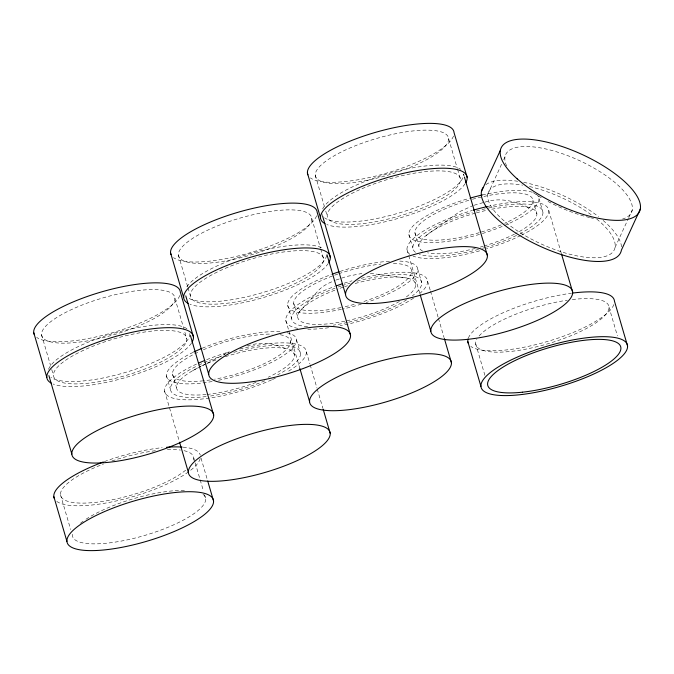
<?xml version="1.0" encoding="UTF-8"?>
<svg xmlns="http://www.w3.org/2000/svg" width="674" height="674" viewBox="0 0 674 674"><rect width="100%" height="100%" fill="white"/><g stroke="black" fill="none" stroke-linecap="round" stroke-linejoin="round"><path stroke-width="0.51" stroke-dasharray="3.37 2.53" d="M487.816 194.146L501.995 163.31M503.714 159.578L505.003 156.772M615.033 247.501L628.353 218.544M628.783 217.609L632.22 210.136M299.323 311.961L317.842 291.134C322.324 285.86 328.861 282.945 335.155 280.392M426.078 235.555L459.727 211.602L473.148 205.545M192.705 370.649L206.522 363.547M207.415 363.134L229.261 351.879L223.979 354.575M336.065 280.03L346.613 276.466L361.904 273.476M474.125 205.241L483.94 202.377M484.926 202.149C499.594 197.17 514.633 201.02 528.231 207.398M247.307 345.804L252.236 344.641M253.163 344.498C264.275 341.549 275.498 344.043 285.793 348.643M370.312 273.349L407.012 278.017M608.967 307.015L617.401 335.846M548.796 210.549L561.156 252.817M538.964 198.586L542.932 212.167M532.898 200.254L536.875 213.843M464.142 176.049L463.552 174.044A73.651 20.422 -16.3 0 1 403.667 211.585A73.651 20.422 -16.3 0 1 324.624 217.828M448.572 138.532A69.237 19.201 -16.3 0 1 350.05 182.966A69.237 19.201 -16.3 0 1 347.152 149.224A69.237 19.201 -16.3 0 1 448.572 138.532L457.292 168.357M457.587 169.351L460.494 179.284A69.237 19.201 -16.3 0 1 361.963 223.717A69.237 19.201 -16.3 0 1 359.074 189.975A69.237 19.201 -16.3 0 1 460.494 179.284M475.676 343.765L484.977 375.57M414.948 232.774L418.916 246.355M427.577 281.176L430.231 290.233M430.518 291.235L438.167 317.403M438.462 318.406L444.056 337.522M408.882 234.442L412.859 248.024M417.745 269.212L421.713 282.794M406.995 249.641L408.461 254.671M408.756 255.682L419.936 293.915M411.679 270.881L415.656 284.462M315.28 175.282L324.287 206.092M325.744 211.063L327.193 216.034M311.717 218.275A69.237 19.201 -16.3 0 1 213.186 262.708A69.237 19.201 -16.3 0 1 210.296 228.958A69.237 19.201 -16.3 0 1 311.717 218.275L320.436 248.091M320.723 249.085L323.63 259.027A69.237 19.201 -16.3 0 1 225.108 303.46A69.237 19.201 -16.3 0 1 222.209 269.71A69.237 19.201 -16.3 0 1 323.63 259.027M337.859 274.04A61.267 16.993 -16.3 0 0 293.729 303.418L297.697 316.982M306.358 351.803L309.888 363.876M310.183 364.878L316.949 388.022M317.243 389.033L322.838 408.149M287.663 305.069L291.64 318.65M296.526 339.831L300.494 353.42M285.776 320.268L299.896 368.568M290.46 341.499L294.437 355.088M178.416 255.016L187.717 286.821M188.012 287.815L190.338 295.768M174.852 298.009A69.237 19.201 -16.3 0 1 76.331 342.443A69.237 19.201 -16.3 0 1 73.432 308.692A69.237 19.201 -16.3 0 1 174.852 298.009L186.774 338.761A69.237 19.201 -16.3 0 1 88.243 383.194A69.237 19.201 -16.3 0 1 85.354 349.444A69.237 19.201 -16.3 0 1 186.774 338.761M201.02 458.118L207.432 480.04M172.502 374.019L176.478 387.601M193.775 457.966L194.938 461.943M195.224 462.937L203.363 490.765M204.525 494.741L205.688 498.718M166.444 375.688L170.421 389.277M164.557 390.895L179.267 441.2M41.561 334.751L50.567 365.569M51.73 369.546L53.473 375.502M60.475 494.716L70.652 529.503M613.896 304.53A76.154 21.121 -16.3 0 1 547.069 341.583A76.154 21.121 -16.3 0 1 470.789 346.385M468.363 338.104A76.154 21.121 -16.3 0 1 571.442 293.215M572.277 299.542A69.237 19.201 -16.3 0 1 604.351 316.064A69.237 19.201 -16.3 0 1 523.622 349.545A69.237 19.201 -16.3 0 1 476.897 339.106M479.113 335.997A69.237 19.201 -16.3 0 1 567.306 300.208M200.186 458.657A76.154 21.121 -16.3 0 1 189.31 471.286M188.518 471.876A76.154 21.121 -16.3 0 1 116.459 500.9A76.154 21.121 -16.3 0 1 56.785 501.405M104.352 461.597A76.154 21.121 -16.3 0 1 162.19 447.671M183.143 447.165A76.154 21.121 -16.3 0 1 200.288 455.22M184.01 450.687A69.237 19.201 -16.3 0 1 193.421 460.671M185.679 470.174A69.237 19.201 -16.3 0 1 76.912 502.922A69.237 19.201 -16.3 0 1 103.417 464.066M111.994 460.982A69.237 19.201 -16.3 0 1 157.084 450.493M167.379 449.651A69.237 19.201 -16.3 0 1 180.455 450.072M202.984 494.303A69.237 19.201 -16.3 0 1 145.07 535.333A69.237 19.201 -16.3 0 1 72.75 532.763M80.484 523.26A69.237 19.201 -16.3 0 1 85.151 519.806M86.028 519.224A69.237 19.201 -16.3 0 1 184.988 490.327M179.781 295.515A76.154 21.121 -16.3 0 1 112.954 332.568A76.154 21.121 -16.3 0 1 36.674 337.371M191.416 343.159A76.154 21.121 -16.3 0 1 126.754 377.196A76.154 21.121 -16.3 0 1 53.094 384.003M189.832 333.512A73.651 20.422 -16.3 0 1 129.947 371.054A73.651 20.422 -16.3 0 1 50.904 377.305M48.553 369.293A73.651 20.422 -16.3 0 1 113.181 333.462A73.651 20.422 -16.3 0 1 186.959 328.811M316.637 215.781A76.154 21.121 -16.3 0 1 249.818 252.834A76.154 21.121 -16.3 0 1 173.538 257.637M328.272 263.424A76.154 21.121 -16.3 0 1 263.61 297.461A76.154 21.121 -16.3 0 1 189.95 304.269M326.629 255.37A73.651 20.422 -16.3 0 1 264.191 292.128A73.651 20.422 -16.3 0 1 187.768 297.563M186.841 286.838A73.651 20.422 -16.3 0 1 252.86 252.91A73.651 20.422 -16.3 0 1 323.132 248.605M453.501 136.047A76.154 21.121 -16.3 0 1 386.674 173.1A76.154 21.121 -16.3 0 1 310.394 177.902M465.136 183.69A76.154 21.121 -16.3 0 1 400.474 217.727A76.154 21.121 -16.3 0 1 326.814 224.535M322.585 215.672A73.651 20.422 -16.3 0 1 321.751 213.127M322.661 208.932A73.651 20.422 -16.3 0 1 388.232 173.597A73.651 20.422 -16.3 0 1 460.679 169.343M485.878 184.651A76.154 27.836 24.7 0 1 517.683 181.255M523.698 182.325A76.154 27.836 24.7 0 1 598.537 216.691M603.137 220.449A76.154 27.836 24.7 0 1 621.521 249.245M596.726 219.042A69.237 25.309 24.7 0 1 591.368 257.721A69.237 25.309 24.7 0 1 497.808 214.93A69.237 25.309 24.7 0 1 522.636 185.156M529.452 186.521A69.237 25.309 24.7 0 1 592.615 215.815M506.654 165.972A69.237 25.309 24.7 0 1 578.932 160.345A69.237 25.309 24.7 0 1 622.481 219.042M593.499 218.393A69.237 25.309 24.7 0 1 590.584 217.753M589.598 217.525A69.237 25.309 24.7 0 1 547.6 201.248M541.247 197.659A69.237 25.309 24.7 0 1 532.73 192.258M239.851 348.997A73.651 20.422 -16.3 0 1 301.472 345.888A73.651 20.422 -16.3 0 1 286.846 372.183M275.354 378.181A73.651 20.422 -16.3 0 1 272.448 379.521M271.571 379.917A73.651 20.422 -16.3 0 1 174.979 398.646A73.651 20.422 -16.3 0 1 197.49 363.615M206.682 359.672A73.651 20.422 -16.3 0 1 228.823 352.005M233.827 352.334A67.56 18.737 -16.3 0 1 296.223 348.096A67.56 18.737 -16.3 0 1 277.663 374.837M264.756 380.861A67.56 18.737 -16.3 0 1 210.086 396.068M206.219 396.565A67.56 18.737 -16.3 0 1 197.752 365.603M198.678 365.156A67.56 18.737 -16.3 0 1 221.889 355.956M225.335 356.681A61.267 16.993 -16.3 0 1 290.233 350.101A61.267 16.993 -16.3 0 1 268.218 377.238M256.044 382.36A61.267 16.993 -16.3 0 1 207.247 394.408M206.134 394.517A61.267 16.993 -16.3 0 1 200.751 366.386M201.72 365.923A61.267 16.993 -16.3 0 1 204.685 364.541M207.348 363.37A61.267 16.993 -16.3 0 1 217.786 359.25M286.998 332.729A67.56 18.737 -16.3 0 1 284.369 354.912A67.56 18.737 -16.3 0 1 217.197 380.574M212.142 381.526A67.56 18.737 -16.3 0 1 167.329 378.198A67.56 18.737 -16.3 0 1 192.857 352.468M202.192 348.247A67.56 18.737 -16.3 0 1 281.597 331.911M280.157 334.734A61.267 16.993 -16.3 0 1 279.112 355.4A61.267 16.993 -16.3 0 1 214.467 379.218M210.28 379.917A61.267 16.993 -16.3 0 1 204.239 380.717M203.278 380.827A61.267 16.993 -16.3 0 1 199.715 351.415M203.38 349.789A61.267 16.993 -16.3 0 1 272.144 334.077M361.07 278.37A73.651 20.422 -16.3 0 1 418.967 294.159M413.583 298.119A73.651 20.422 -16.3 0 1 349.183 323.823M348.155 324.068A73.651 20.422 -16.3 0 1 340.041 325.803M328.642 327.724A73.651 20.422 -16.3 0 1 307.799 329.198M297.824 328.339A73.651 20.422 -16.3 0 1 334.658 286.467M344.203 283.19A73.651 20.422 -16.3 0 1 351.988 280.814M357.035 281.168A67.56 18.737 -16.3 0 1 413.406 275.986A67.56 18.737 -16.3 0 1 412.412 295.81M406.641 299.787A67.56 18.737 -16.3 0 1 348.306 322.265M347.304 322.492A67.56 18.737 -16.3 0 1 333.293 325.146M307.571 326.654A67.56 18.737 -16.3 0 1 335.248 288.101M338.264 286.998A67.56 18.737 -16.3 0 1 341.154 285.987M342.122 285.658A67.56 18.737 -16.3 0 1 350.067 283.139M355.198 283.476A61.267 16.993 -16.3 0 1 408.419 278.37A61.267 16.993 -16.3 0 1 405.579 297.478M399.429 301.421A61.267 16.993 -16.3 0 1 345.846 320.967M344.835 321.186A61.267 16.993 -16.3 0 1 297.782 317.572A61.267 16.993 -16.3 0 1 338.036 288.986M339.982 288.278A61.267 16.993 -16.3 0 1 343.706 286.989M344.65 286.677A61.267 16.993 -16.3 0 1 347.514 285.751M399.724 261.082A67.56 18.737 -16.3 0 1 414.881 276.188A67.56 18.737 -16.3 0 1 366.277 302.525M361.315 304.117A67.56 18.737 -16.3 0 1 342.341 309.122M341.347 309.341A67.56 18.737 -16.3 0 1 287.857 306.089A67.56 18.737 -16.3 0 1 331.271 274.512M340.117 271.42A67.56 18.737 -16.3 0 1 391.004 261.141M393.363 263.45A61.267 16.993 -16.3 0 1 409.169 277.107A61.267 16.993 -16.3 0 1 362.823 301.809M354.179 304.378A61.267 16.993 -16.3 0 1 341.87 307.386M340.859 307.597A61.267 16.993 -16.3 0 1 293.729 303.418M338.795 273.72A61.267 16.993 -16.3 0 1 380.911 264.073M487.445 206.522A73.651 20.422 -16.3 0 1 546.361 206.202A73.651 20.422 -16.3 0 1 521.558 235.108M520.631 235.563A73.651 20.422 -16.3 0 1 486.476 248.849M479.669 250.829A73.651 20.422 -16.3 0 1 413.069 256.086M409.868 254.342A73.651 20.422 -16.3 0 1 472.238 210.473M476.265 211.088A67.56 18.737 -16.3 0 1 538.661 206.851A67.56 18.737 -16.3 0 1 520.101 233.592M516.528 235.394A67.56 18.737 -16.3 0 1 486.51 247.072M485.507 247.383A67.56 18.737 -16.3 0 1 482.508 248.268M478.532 249.38A67.56 18.737 -16.3 0 1 419.329 254.275M415.496 252.337A67.56 18.737 -16.3 0 1 472.28 212.217M491.734 209.235A61.267 16.993 -16.3 0 1 535.383 210.718A61.267 16.993 -16.3 0 1 515.433 233.642M514.506 234.114A61.267 16.993 -16.3 0 1 484.176 245.959M483.216 246.246A61.267 16.993 -16.3 0 1 480.326 247.072M475.271 248.428A61.267 16.993 -16.3 0 1 427.56 252.801M422.708 251.132A61.267 16.993 -16.3 0 1 475.465 213.119M476.417 212.858A61.267 16.993 -16.3 0 1 486.695 210.296M536.327 194.272A67.56 18.737 -16.3 0 1 480.537 234.097M479.534 234.392A67.56 18.737 -16.3 0 1 409.067 235.437A67.56 18.737 -16.3 0 1 469.306 198.341M482.298 194.971A67.56 18.737 -16.3 0 1 532.485 192.334M472.449 199.277A61.267 16.993 -16.3 0 1 530.514 196.345A61.267 16.993 -16.3 0 1 504.691 223.313M501.119 224.88A61.267 16.993 -16.3 0 1 480.2 232.37M479.239 232.665A61.267 16.993 -16.3 0 1 415.083 233.592A61.267 16.993 -16.3 0 1 470.528 199.807"/><path stroke-width="1.01" d="M481.455 191.475L500.361 150.369M640.3 209.066L621.394 250.172A76.154 27.836 24.7 0 1 541.02 246.676A76.154 27.836 24.7 0 1 483.014 187.608M627.553 345.931A76.154 21.121 -16.3 0 0 515.989 357.683A76.154 21.121 -16.3 0 0 519.174 394.804A76.154 21.121 -16.3 0 0 627.553 345.931L614.444 301.101A76.154 21.121 -16.3 0 0 572.411 293.089M561.45 253.82L572.63 292.061A73.651 20.422 -16.3 0 1 467.815 339.325A73.651 20.422 -16.3 0 1 464.74 303.426A73.651 20.422 -16.3 0 1 572.63 292.061M467.158 177.447L454.049 132.626A76.154 21.121 -16.3 0 0 375.704 132.298A76.154 21.121 -16.3 0 0 307.858 174.827M464.437 177.06L487.386 255.547A73.651 20.422 -16.3 0 1 382.571 302.811A73.651 20.422 -16.3 0 1 379.496 266.912A73.651 20.422 -16.3 0 1 487.386 255.547M467.815 341.524L480.924 386.354M444.351 338.533L451.411 362.679A73.651 20.422 -16.3 0 1 346.596 409.952A73.651 20.422 -16.3 0 1 343.521 374.045A73.651 20.422 -16.3 0 1 451.411 362.679M420.231 294.926L430.829 331.145M322.627 216.152L345.585 294.631M307.42 173.041L320.529 217.871M330.294 257.19L317.184 212.361A76.154 21.121 -16.3 0 0 238.849 212.04A76.154 21.121 -16.3 0 0 170.994 254.57M326.991 254.78L350.531 335.281A73.651 20.422 -16.3 0 1 245.715 382.546A73.651 20.422 -16.3 0 1 242.632 346.647A73.651 20.422 -16.3 0 1 350.531 335.281M323.132 409.152L330.193 433.306A73.651 20.422 -16.3 0 1 225.377 480.57A73.651 20.422 -16.3 0 1 222.302 444.671A73.651 20.422 -16.3 0 1 330.193 433.306M299.896 368.568L309.61 401.771M185.771 295.886L208.721 374.373M170.564 252.784L183.665 297.605M193.438 336.924L180.329 292.095A76.154 21.121 -16.3 0 0 101.985 291.775A76.154 21.121 -16.3 0 0 34.138 334.304M190.422 335.526L213.666 415.016A73.651 20.422 -16.3 0 1 108.851 462.288A73.651 20.422 -16.3 0 1 105.776 426.381A73.651 20.422 -16.3 0 1 213.666 415.016M207.718 481.034L213.548 500.959A76.154 21.121 -16.3 0 1 105.169 549.832A76.154 21.121 -16.3 0 1 101.985 512.712A76.154 21.121 -16.3 0 1 213.548 500.959M179.562 442.211L188.391 472.398M48.907 375.62L71.857 454.108M33.7 332.518L46.809 377.347M53.81 496.553L66.92 541.374M468.253 343.31A76.154 21.121 -16.3 0 1 468.068 338.997M54.249 498.339A76.154 21.121 -16.3 0 1 103.349 461.968M166.579 447.275A76.154 21.121 -16.3 0 1 182.098 447.081M51.283 383.152A76.154 21.121 -16.3 0 1 114.538 336.764A76.154 21.121 -16.3 0 1 192.006 342.207M188.147 303.418A76.154 21.121 -16.3 0 1 251.402 257.03A76.154 21.121 -16.3 0 1 328.861 262.472M325.003 223.684A76.154 21.121 -16.3 0 1 388.258 177.287A76.154 21.121 -16.3 0 1 465.726 182.73M198.468 363.168A73.651 20.422 -16.3 0 1 204.795 360.438M193.775 352.022A67.56 18.737 -16.3 0 1 201.24 348.643M336.612 285.759A73.651 20.422 -16.3 0 1 342.274 283.813M332.282 274.141A67.56 18.737 -16.3 0 1 339.132 271.748M473.207 210.187A73.651 20.422 -16.3 0 1 487.445 206.522M470.309 198.055A67.56 18.737 -16.3 0 1 482.298 194.971M522.358 392.201A69.237 19.201 -16.3 0 0 620.889 347.767A69.237 19.201 -16.3 0 0 519.469 358.458A69.237 19.201 -16.3 0 0 522.358 392.201M517.194 178.854A76.154 27.836 24.7 0 0 636.576 215.343A76.154 27.836 24.7 0 0 557.23 144.952A76.154 27.836 24.7 0 0 517.194 178.854"/></g></svg>
